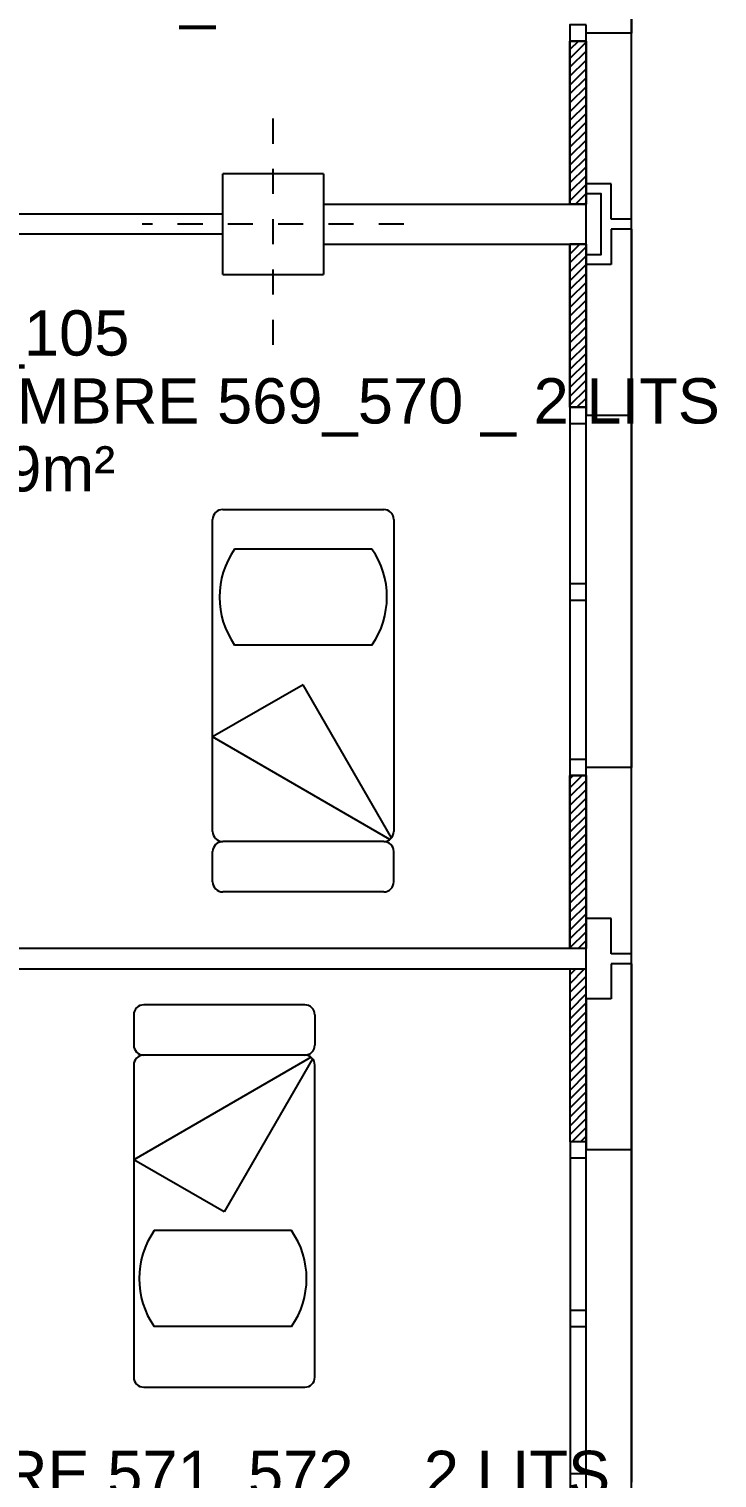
# Model space of a CAD drawing. Header units: metres. Extents: x -5 to 211, y -2 to 116.
# Drawn here: x 172.99 to 176.41, y 100.72 to 107.92 of the extents above; entities that cross this region are included whole.
import ezdxf

# ---------------------------------------------------------------- set-up
doc = ezdxf.new("R2010")
doc.units = ezdxf.units.M
doc.header["$MEASUREMENT"] = 0
doc.linetypes.add('CACHÉ', pattern=[0.25, 0.125, -0.125])
doc.linetypes.add('CONTINU', pattern=[0])
doc.layers.get('0').update_dxf_attribs({"linetype": 'CONTINUOUS'})
for name, color, linetype in [('001 axes', 1, 'CONTINUOUS'), ('004 isolation', 7, 'CONTINUOUS'), ('400 Lits', 150, 'CONTINUOUS'), ('A_CHASS', 4, 'CONTINUOUS'), ('A_Etiqu_Local', 8, 'CONTINUOUS'), ('A_MURS_ALÈG', 7, 'CONTINU'), ('A_MURS_CLOI', 7, 'CONTINUOUS'), ('A_MURS_STRU', 7, 'CONTINU'), ('CONTOUR', 54, 'CONTINUOUS')]:
    doc.layers.add(name, color=color, linetype=linetype)
doc.styles.add('Attribut', font='arial.ttf')

# ---------------------------------------------------------------- blocks, each defined once
blk = doc.blocks.new('A_Etiqu_Local')
at = {"style": 'Attribut', "flags": 1}
for tag, p in [('CODE_HOPITAL', (-0.4463, 1.9645)), ('CODE_SITE', (-0.4463, 1.7395)), ('CODE_BATIMENT', (-0.4463, 1.5145)), ('CODE_SECTEUR', (-0.4463, 1.2895)), ('CODE_ETAGE', (-0.4463, 1.0645)), ('NOM_NORMALISE', (-0.4463, -0.843)), ('SECTEUR_ACTIVITE', (-0.4463, -1.068)), ('SOUS_SECTEUR_ACTIVITE', (-0.4463, -1.293)), ('VOLUME', (-0.4463, -1.518)), ('SERVICE', (-0.4463, -1.743)), ('CODE_UG', (-0.4463, -1.968)), ('CODE_UA', (-0.4463, -2.193)), ('CODE_POLE', (-0.4463, -2.418)), ('OCCUPANT_EXTERNE', (-0.4463, -2.643)), ('DISPONIBILITE', (-0.4463, -2.868)), ('ACCES_HANDICAPES', (-0.4463, -3.093)), ('NATURE_SOL', (-0.4463, -3.318)), ('RISQUE_LABORATOIRE', (-0.4463, -3.543)), ('AMIANTE', (-0.4463, -3.768))]:
    blk.add_attdef(tag, p, '', height=0.15, dxfattribs=at)
at = {"layer": 'A_Etiqu_Local', "style": 'Attribut'}
for tag, p in [('CODE_PIECE', (-0.4437, 0.5281)), ('NOM_USAGE', (-0.4437, 0.1906)), ('SURFACE', (-0.4437, -0.1469))]:
    blk.add_attdef(tag, p, '', height=0.225, dxfattribs=at)

msp = doc.modelspace()

# ---------------------------------------------------------------- linework, layer by layer
at = {"layer": '001 axes', "color": 8, "linetype": 'CACHÉ'}
for p, q in [((174.1999, 106.3461), (174.1999, 107.5461)), ((174.8499, 106.9461), (173.5499, 106.9461))]:
    msp.add_line(p, q, dxfattribs=at)
at = {"layer": '004 isolation', "color": 8, "linetype": 'Continuous'}
for p, q in [((175.6749, 107.0461), (175.6749, 107.856)), ((175.6749, 107.856), (175.7549, 107.856)), ((175.7167, 107.856), (175.6749, 107.8142)), ((175.7549, 107.856), (175.7549, 107.0461)), ((175.6749, 107.77), (175.7549, 107.85)), ((175.7549, 107.8058), (175.6749, 107.7258)), ((175.6749, 107.6816), (175.7549, 107.7616)), ((175.7549, 107.7174), (175.6749, 107.6374)), ((175.6749, 107.5932), (175.7549, 107.6732)), ((175.7549, 107.629), (175.6749, 107.549)), ((175.6749, 107.5048), (175.7549, 107.5849)), ((175.7549, 107.5406), (175.6749, 107.4606)), ((175.6749, 107.4164), (175.7549, 107.4964)), ((175.7549, 107.4522), (175.6749, 107.3722)), ((175.6749, 107.3281), (175.7549, 107.4081)), ((175.7549, 107.3639), (175.6749, 107.2839)), ((175.6749, 107.2397), (175.7549, 107.3197)), ((175.7549, 107.2755), (175.6749, 107.1955)), ((175.6749, 107.1513), (175.7549, 107.2313)), ((175.7549, 107.1871), (175.6749, 107.1071)), ((175.6749, 107.0629), (175.7549, 107.1429)), ((175.7549, 107.0987), (175.7024, 107.0461)), ((175.7549, 107.0461), (175.6749, 107.0461)), ((175.7465, 107.0461), (175.7549, 107.0545)), ((175.6749, 106.0362), (175.6749, 106.8461)), ((175.6749, 106.8461), (175.7549, 106.8461)), ((175.6791, 106.8461), (175.6749, 106.8419)), ((175.6749, 106.7977), (175.7233, 106.8461)), ((175.7549, 106.8335), (175.6749, 106.7536)), ((175.6749, 106.7093), (175.7549, 106.7893)), ((175.7549, 106.8461), (175.7549, 106.0362)), ((175.7549, 106.7452), (175.6749, 106.6652)), ((175.6749, 106.621), (175.7549, 106.701)), ((175.7549, 106.6568), (175.6749, 106.5768)), ((175.6749, 106.5326), (175.7549, 106.6126)), ((175.7549, 106.5684), (175.6749, 106.4884)), ((175.6749, 106.4442), (175.7549, 106.5242)), ((175.7549, 106.48), (175.6749, 106.4)), ((175.6749, 106.3558), (175.7549, 106.4358)), ((175.7549, 106.3916), (175.6749, 106.3116)), ((175.6749, 106.2674), (175.7549, 106.3474)), ((175.7549, 106.3032), (175.6749, 106.2232)), ((175.6749, 106.179), (175.7549, 106.259)), ((175.7549, 106.2148), (175.6749, 106.1348)), ((175.6749, 106.0906), (175.7549, 106.1706)), ((175.7549, 106.1264), (175.6749, 106.0464)), ((175.7089, 106.0362), (175.7549, 106.0822)), ((175.7549, 106.0362), (175.6749, 106.0362)), ((175.7549, 106.0381), (175.7531, 106.0362)), ((175.6749, 103.3465), (175.6749, 104.2063)), ((175.6749, 104.2063), (175.7549, 104.2063)), ((175.6909, 104.2063), (175.6749, 104.1903)), ((175.6749, 104.1461), (175.7351, 104.2063)), ((175.7549, 104.2063), (175.7549, 103.3465)), ((175.7549, 104.1819), (175.6749, 104.1019)), ((175.6749, 104.0577), (175.7549, 104.1377)), ((175.7549, 104.0935), (175.6749, 104.0135)), ((175.6749, 103.9693), (175.7549, 104.0493)), ((175.7549, 104.0051), (175.6749, 103.9251)), ((175.6749, 103.8809), (175.7549, 103.9609)), ((175.7549, 103.9167), (175.6749, 103.8367)), ((175.6749, 103.7925), (175.7549, 103.8725)), ((175.7549, 103.8283), (175.6749, 103.7483)), ((175.6749, 103.7041), (175.7549, 103.7841)), ((175.7549, 103.7399), (175.6749, 103.6599)), ((175.6749, 103.6157), (175.7549, 103.6957)), ((175.7549, 103.6515), (175.6749, 103.5716)), ((175.6749, 103.5274), (175.7549, 103.6073)), ((175.7549, 103.5631), (175.6749, 103.4831)), ((175.6749, 103.439), (175.7549, 103.519)), ((175.7549, 103.4748), (175.6749, 103.3948)), ((175.6749, 103.3506), (175.7549, 103.4306)), ((175.7549, 103.3465), (175.6749, 103.3465)), ((175.7549, 103.3864), (175.715, 103.3465)), ((175.7036, 103.2464), (175.6753, 103.218)), ((175.6753, 103.1738), (175.7478, 103.2464)), ((175.6753, 102.3865), (175.6753, 103.2464)), ((175.6753, 103.2464), (175.7553, 103.2464)), ((175.7553, 103.2096), (175.6753, 103.1296)), ((175.7553, 102.3865), (175.7553, 103.2464)), ((175.6753, 103.0854), (175.7553, 103.1654)), ((175.7553, 103.1212), (175.6753, 103.0412)), ((175.6753, 102.997), (175.7553, 103.077)), ((175.7553, 103.0329), (175.6753, 102.9529)), ((175.6753, 102.9087), (175.7553, 102.9887)), ((175.7553, 102.9445), (175.6753, 102.8645)), ((175.6753, 102.8203), (175.7553, 102.9003)), ((175.7553, 102.8561), (175.6753, 102.7761)), ((175.6753, 102.7319), (175.7553, 102.8119)), ((175.7553, 102.7677), (175.6753, 102.6877)), ((175.6753, 102.6435), (175.7553, 102.7235)), ((175.7553, 102.6793), (175.6753, 102.5993)), ((175.6753, 102.5551), (175.7553, 102.6351)), ((175.7553, 102.5909), (175.6753, 102.5109)), ((175.6753, 102.4667), (175.7553, 102.5467)), ((175.7553, 102.5025), (175.6753, 102.4225)), ((175.6834, 102.3865), (175.7553, 102.4583)), ((175.7553, 102.3865), (175.6753, 102.3865)), ((175.7553, 102.4141), (175.7276, 102.3865))]:
    msp.add_line(p, q, dxfattribs=at)
at = {"layer": '400 Lits', "color": 8, "linetype": 'Continuous'}
for p, q in [((173.9495, 105.5284), (174.7495, 105.5284)), ((173.8995, 103.9281), (173.8995, 105.4784)), ((174.7995, 105.4784), (174.7995, 103.9281)), ((174.6903, 105.3316), (174.0087, 105.3316)), ((174.6903, 104.8545), (174.0087, 104.8545)), ((174.3495, 104.6578), (173.8995, 104.398)), ((174.7886, 103.8972), (174.3495, 104.6578)), ((174.7806, 103.8893), (173.8995, 104.398)), ((173.8995, 103.6784), (173.8995, 103.8284)), ((174.7495, 103.8784), (173.9495, 103.8784)), ((174.7495, 103.8784), (173.9495, 103.8784)), ((174.7495, 103.8784), (173.9495, 103.8784)), ((174.7995, 103.6784), (174.7995, 103.8284)), ((174.7495, 103.6284), (173.9495, 103.6284)), ((174.3572, 103.0673), (173.5572, 103.0673)), ((173.5072, 103.0173), (173.5072, 102.8673)), ((174.4072, 103.0173), (174.4072, 102.8673)), ((174.3572, 102.8173), (173.5572, 102.8173)), ((174.3572, 102.8173), (173.5572, 102.8173)), ((174.3572, 102.8173), (173.5572, 102.8173)), ((174.3883, 102.8064), (173.5072, 102.2977)), ((173.5072, 102.7676), (173.5072, 101.2173)), ((174.3963, 102.7985), (173.9572, 102.0379)), ((174.4072, 101.2173), (174.4072, 102.7676)), ((173.9572, 102.0379), (173.5072, 102.2977)), ((174.291, 101.9456), (173.6094, 101.9456)), ((174.291, 101.4685), (173.6094, 101.4685)), ((173.5572, 101.1673), (174.3572, 101.1673))]:
    msp.add_line(p, q, dxfattribs=at)
for centre, radius, start, end in [((173.9495, 105.4784), 0.05, 90.00063, 180.00052), ((174.7495, 105.4784), 0.05, 359.99824, 89.99832), ((174.3495, 105.0931), 0.416, 145.00807, 214.99209), ((174.3495, 105.0931), 0.416, 325.00745, 34.99223), ((173.9495, 103.9284), 0.05, 179.99824, 269.99832), ((174.7495, 103.9284), 0.05, 270.00063, 0.00052), ((173.9495, 103.8284), 0.05, 90.00168, 180.00176), ((174.7495, 103.8284), 0.05, 359.99938, 89.99947), ((173.9495, 103.6784), 0.05, 179.99824, 269.99832), ((174.7495, 103.6784), 0.05, 270.00063, 0.00052), ((173.5572, 103.0173), 0.05, 90.00168, 180.00176), ((174.3572, 103.0173), 0.05, 359.99938, 89.99947), ((173.5572, 102.8673), 0.05, 179.99824, 269.99832), ((173.5572, 102.7673), 0.05, 90.00168, 180.00176), ((174.3572, 102.8673), 0.05, 270.00063, 0.00052), ((174.3572, 102.7673), 0.05, 359.99938, 89.99947), ((173.9502, 101.707), 0.416, 145.00807, 214.99209), ((173.9502, 101.707), 0.416, 325.00745, 34.99223), ((173.5572, 101.2173), 0.05, 179.99948, 269.99937), ((174.3572, 101.2173), 0.05, 270.00177, 0.00166)]:
    msp.add_arc(centre, radius, start, end, dxfattribs=at)
at = {"layer": 'A_CHASS', "color": 8, "linetype": 'Continuous'}
for p, q in [((175.6749, 105.9562), (175.6749, 104.2863)), ((175.7549, 104.2863), (175.7549, 105.9562)), ((175.6753, 102.3065), (175.6753, 100.736)), ((175.7553, 100.736), (175.7553, 102.3065))]:
    msp.add_line(p, q, dxfattribs=at)
for points in [[(175.7549, 105.1584), (175.6749, 105.1584)], [(175.6749, 105.0784), (175.7549, 105.0784)], [(175.7553, 101.5487), (175.6753, 101.5487)], [(175.6753, 101.4687), (175.7553, 101.4687)]]:
    msp.add_lwpolyline(points, dxfattribs=at)
at = {"layer": 'A_MURS_ALÈG', "color": 8, "ltscale": 200}
for p, q in [((175.9799, 109.646), (175.9799, 107.896)), ((175.9799, 105.9962), (175.9799, 104.2463)), ((175.9803, 102.3465), (175.9803, 100.696))]:
    msp.add_line(p, q, dxfattribs=at)
at = {"layer": 'A_MURS_CLOI', "color": 8, "linetype": 'Continuous'}
for p, q in [((173.9499, 106.9959), (169.506, 106.9959)), ((173.9499, 106.8959), (169.506, 106.8959)), ((175.7549, 103.3464), (169.5494, 103.3464)), ((170.7302, 103.2466), (175.7553, 103.2466))]:
    msp.add_line(p, q, dxfattribs=at)
for points in [[(175.7549, 107.936), (175.6749, 107.936), (175.6749, 107.856), (175.7549, 107.856)], [(175.7549, 107.856), (175.6749, 107.856), (175.6749, 107.0461), (175.7549, 107.0461)], [(175.7549, 106.8461), (175.6749, 106.8461), (175.6749, 106.0362), (175.7549, 106.0362)], [(175.7549, 106.0362), (175.6749, 106.0362), (175.6749, 105.9562), (175.7549, 105.9562)], [(175.7549, 104.2863), (175.6749, 104.2863), (175.6749, 104.2063), (175.7549, 104.2063)], [(175.7553, 102.3865), (175.6753, 102.3865), (175.6753, 102.3065), (175.7553, 102.3065)], [(175.7553, 100.736), (175.6753, 100.736), (175.6753, 100.656), (175.7553, 100.656)]]:
    msp.add_lwpolyline(points, close=True, dxfattribs=at)
msp.add_lwpolyline([(175.7549, 103.3465), (175.7549, 104.2063), (175.6749, 104.2063), (175.6749, 103.3465)], dxfattribs=at)
at = {"layer": 'A_MURS_STRU', "color": 8, "linetype": 'Continuous'}
for p, q in [((175.7549, 107.1461), (175.7549, 107.896)), ((175.9799, 107.896), (175.7549, 107.896)), ((175.9799, 106.9711), (175.9799, 107.896)), ((173.9499, 106.6961), (173.9499, 107.1961)), ((174.4499, 107.1961), (174.4499, 106.6961)), ((175.8799, 107.1461), (175.7549, 107.1461)), ((175.8799, 106.9711), (175.8799, 107.1461)), ((175.7549, 106.7961), (175.7549, 107.0961)), ((174.4499, 107.0461), (175.7549, 107.0461)), ((175.9799, 106.9711), (175.8799, 106.9711)), ((175.8799, 106.9211), (175.8799, 106.7461)), ((175.9799, 106.9211), (175.8799, 106.9211)), ((175.9799, 106.9211), (175.9799, 105.9962)), ((174.4499, 106.8461), (175.7549, 106.8461)), ((175.8799, 106.7461), (175.7549, 106.7461)), ((175.7549, 106.7461), (175.7549, 105.9962)), ((175.9799, 105.9962), (175.7549, 105.9962)), ((175.7549, 103.4964), (175.7549, 104.2463)), ((175.9799, 104.2463), (175.7549, 104.2463)), ((175.9799, 103.3214), (175.9799, 104.2463)), ((175.8799, 103.4964), (175.7549, 103.4964)), ((175.8799, 103.3214), (175.8799, 103.4964)), ((175.7553, 103.2464), (175.7553, 103.3464)), ((175.9799, 103.3214), (175.8799, 103.3214)), ((175.8803, 103.2714), (175.8803, 103.0964)), ((175.9803, 103.2714), (175.8803, 103.2714)), ((175.9803, 103.2714), (175.9803, 102.3465)), ((175.8803, 103.0964), (175.7553, 103.0964)), ((175.7553, 103.0964), (175.7553, 102.3465)), ((175.9803, 102.3465), (175.7553, 102.3465))]:
    msp.add_line(p, q, dxfattribs=at)
for points in [[(174.4499, 107.1961), (173.9499, 107.1961)], [(175.7549, 106.7961), (175.8299, 106.7961), (175.8299, 107.0961), (175.7549, 107.0961)], [(173.9499, 106.6961), (174.4499, 106.6961)]]:
    msp.add_lwpolyline(points, dxfattribs=at)
at = {"layer": 'CONTOUR', "color": 8}
msp.add_lwpolyline([(167.2905, 74.5461), (167.2905, 92.6961), (175.9799, 92.6961), (175.9799, 114.2961), (168.8499, 114.2961), (168.8499, 113.5461), (167.0999, 113.5461), (167.0999, 115.9463), (152.4999, 115.9461), (152.4999, 108.7461), (153.2002, 108.7461), (153.2002, 106.9961), (152.1802, 106.9961), (152.1802, 92.6461), (143.8002, 92.6462), (143.8002, 78.0461)], dxfattribs=at)

# ---------------------------------------------------------------- block references
at = {"layer": 'A_Etiqu_Local', "color": 8}
ref = msp.add_blockref('A_Etiqu_Local', (171.9109, 107.7881), dxfattribs=at)
ref.add_attrib('CODE_PIECE', '173_109', (171.4672, 108.3162), dxfattribs={"height": 0.225, "style": 'Attribut'})
ref.add_attrib('NOM_USAGE', 'CHAMBRE 568 _ 2 LITS', (171.4672, 107.9787), dxfattribs={"height": 0.225, "style": 'Attribut'})
ref.add_attrib('SURFACE', '17.97m²', (171.4672, 107.6412), dxfattribs={"height": 0.225, "style": 'Attribut'})
ref = msp.add_blockref('A_Etiqu_Local', (172.706, 105.7651), dxfattribs=at)
ref.add_attrib('CODE_PIECE', '173_105', (172.2624, 106.2932), dxfattribs={"height": 0.225, "style": 'Attribut'})
ref.add_attrib('NOM_USAGE', 'CHAMBRE 569_570 _ 2 LITS', (172.2624, 105.9557), dxfattribs={"height": 0.225, "style": 'Attribut'})
ref.add_attrib('SURFACE', '18.19m²', (172.2624, 105.6182), dxfattribs={"height": 0.225, "style": 'Attribut'})
ref = msp.add_blockref('A_Etiqu_Local', (172.1608, 100.4358), dxfattribs=at)
ref.add_attrib('CODE_PIECE', '173_102', (171.7171, 100.9639), dxfattribs={"height": 0.225, "style": 'Attribut'})
ref.add_attrib('NOM_USAGE', 'CHAMBRE 571_572 _ 2 LITS', (171.7171, 100.6264), dxfattribs={"height": 0.225, "style": 'Attribut'})
ref.add_attrib('SURFACE', '18.57m²', (171.7171, 100.2889), dxfattribs={"height": 0.225, "style": 'Attribut'})

doc.saveas('drawing.dxf')
